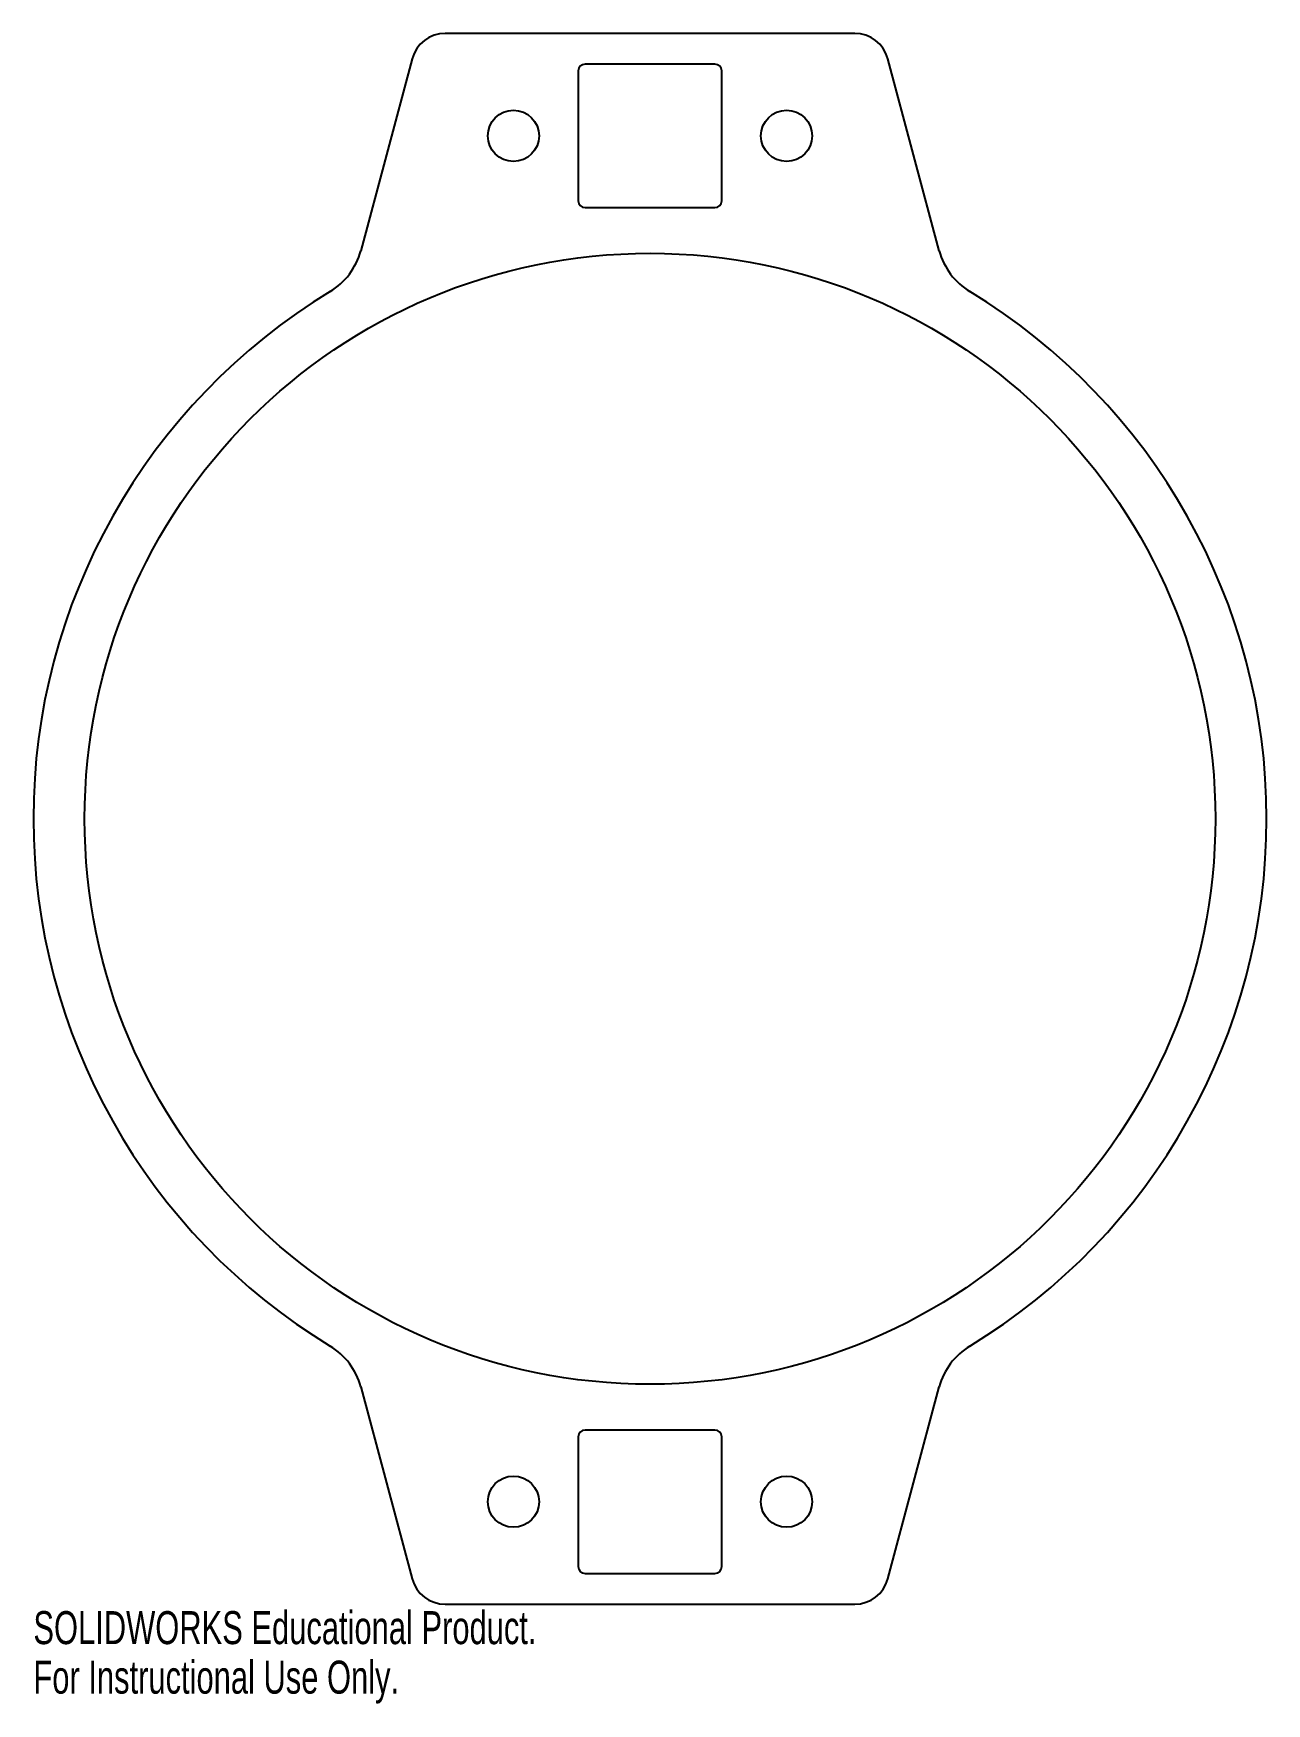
# Model space of a CAD drawing. Header units: millimetres. Extents: x -90 to 90, y -130 to 115.
import ezdxf

# ---------------------------------------------------------------- set-up
doc = ezdxf.new("R2010")
doc.units = ezdxf.units.MM
doc.styles.add('SLDTEXTSTYLE0', font='TXT', dxfattribs={"width": 0.7})

msp = doc.modelspace()

# ---------------------------------------------------------------- linework, layer by layer
at = {"color": 7, "linetype": 'Continuous', "lineweight": 25}
for p, q in [((30, 115), (-30, 115)), ((-34.83, 111.29), (-42.37, 83.16)), ((9.5, 110.5), (-9.5, 110.5)), ((42.37, 83.16), (34.83, 111.29)), ((-10.5, 109.5), (-10.5, 90.5)), ((10.5, 90.5), (10.5, 109.5)), ((-9.5, 89.5), (9.5, 89.5)), ((-42.37, -83.16), (-34.83, -111.29)), ((34.83, -111.29), (42.37, -83.16)), ((9.5, -89.5), (-9.5, -89.5)), ((-10.5, -90.5), (-10.5, -109.5)), ((10.5, -109.5), (10.5, -90.5)), ((-9.5, -110.5), (9.5, -110.5)), ((-30, -115), (30, -115))]:
    msp.add_line(p, q, dxfattribs=at)
for centre, radius in [((-20, 100), 3.75), ((20, 100), 3.75), ((0, 0), 82.8), ((-20, -100), 3.75), ((20, -100), 3.75)]:
    msp.add_circle(centre, radius, dxfattribs=at)
for centre, radius, start, end in [((-30, 110), 5, 90, 165), ((30, 110), 5, 15, 90), ((-9.5, 109.5), 1, 90, 180), ((9.5, 109.5), 1, 0, 90), ((-9.5, 90.5), 1, 180, 270), ((9.5, 90.5), 1, 270, 0), ((-52.03, 85.75), 10, 301.2457, 345), ((52.03, 85.75), 10, 195, 238.7543), ((0, 0), 90.3, 121.2457, 238.7543), ((0, 0), 90.3, 301.2457, 58.7543), ((-52.03, -85.75), 10, 15, 58.7543), ((52.03, -85.75), 10, 121.2457, 165), ((-9.5, -90.5), 1, 90, 180), ((9.5, -90.5), 1, 0, 90), ((-9.5, -109.5), 1, 180, 270), ((9.5, -109.5), 1, 270, 0), ((-30, -110), 5, 195, 270), ((30, -110), 5, 270, 345)]:
    msp.add_arc(centre, radius, start, end, dxfattribs=at)

# ---------------------------------------------------------------- texts
at = {"color": 7, "linetype": 'Continuous', "char_height": 4.8336, "attachment_point": 1, "style": 'SLDTEXTSTYLE0'}
for s, insert in [('SOLIDWORKS Educational Product.', (-90.3, -116.02)), ('For Instructional Use Only.', (-90.3, -123.27))]:
    msp.add_mtext(s, dxfattribs=dict(at, insert=insert))

doc.saveas('drawing.dxf')
